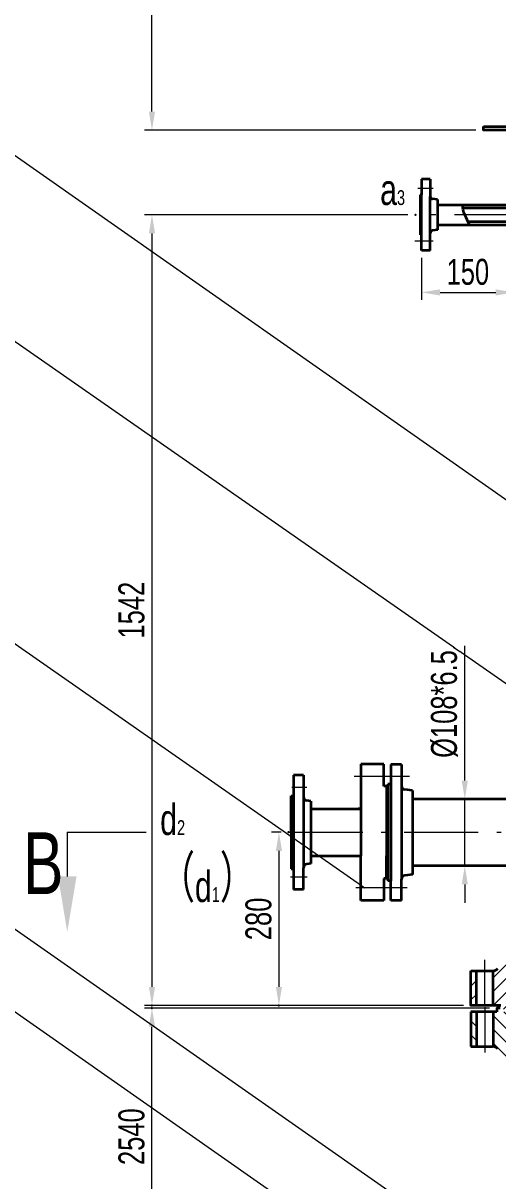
# Model space of a CAD drawing. Header units: millimetres. Extents: x 3739 to 16354, y -2005 to 15830.
# Drawn here: x 5534 to 6302, y 6823 to 8695 of the extents above; entities that cross this region are included whole.
import ezdxf

# ---------------------------------------------------------------- set-up
doc = ezdxf.new("R2010")
doc.units = ezdxf.units.MM
doc.header["$LTSCALE"] = 10
doc.linetypes.add('ACAD_ISO10W100', pattern=[18.7, 12, -3, 0.7, -3])
for name, color, linetype, lineweight in [('中心线', 1, 'ACAD_ISO10W100', 18), ('剖面线', 5, 'Continuous', 15), ('实线层', 2, 'Continuous', 35), ('标注', 7, 'Continuous', 18)]:
    doc.layers.add(name, color=color, linetype=linetype, lineweight=lineweight)
doc.styles.add('HGCAD', font='HGCAD.SHX', dxfattribs={"width": 0.75, "bigfont": 'HZTXT.SHX'})
doc.dimstyles.new('HGCAD$0', dxfattribs={"dimtxt": 3.5, "dimasz": 2.5, "dimexe": 1, "dimexo": 1, "dimgap": 1, "dimtad": 1, "dimdec": 1, "dimdsep": 46, "dimtxsty": 'HGCAD', "dimcen": 0, "dimclrd": 130, "dimclre": 130, "dimclrt": 3, "dimadec": 1, "dimazin": 0, "dimtfac": 0.714286, "dimtmove": 0, "dimatfit": 1, "dimfxl": 0, "dimtzin": 0, "dimlwd": -1, "dimlwe": -1, "dimarcsym": 0})

# ---------------------------------------------------------------- blocks, each defined once
blk = doc.blocks.new('*D113')
at = {"layer": 'Defpoints', "color": 0, "ltscale": 15}
for p in [(6178.7, 8328), (6328.7, 8260), (6328.7, 8260)]:
    blk.add_point(p, dxfattribs=at)
at = {"layer": '标注', "color": 130, "ltscale": 15}
for p, q in [((6178.7, 8316), (6178.7, 8248)), ((6208.7, 8260), (6298.7, 8260))]:
    blk.add_line(p, q, dxfattribs=at)
for points in [[(6208.7, 8265), (6208.7, 8255), (6178.7, 8260)], [(6298.7, 8265), (6298.7, 8255), (6328.7, 8260)]]:
    blk.add_solid(points, dxfattribs=at)
at = {"layer": '标注', "color": 3, "ltscale": 15, "insert": (6253.7, 8293), "char_height": 42, "attachment_point": 5, "style": 'HGCAD', "bg_fill": 3, "box_fill_scale": 1.1, "bg_fill_color": 256, "bg_fill_true_color": 13158600, "bg_fill_transparency": 357}
blk.add_mtext('150', dxfattribs=at)
blk = doc.blocks.new('*D116')
at = {"color": 0, "ltscale": 15}
for p in [(6220.1, 7440.6), (6248.7, 7440.6), (6220.1, 7332.6)]:
    blk.add_point(p, dxfattribs=at)
at = {"layer": '标注', "color": 130, "ltscale": 15}
for p, q in [((6248.7, 7470.6), (6248.7, 7688.2)), ((6232.1, 7440.6), (6260.7, 7440.6)), ((6248.7, 7332.6), (6248.7, 7440.6)), ((6232.1, 7332.6), (6260.7, 7332.6)), ((6248.7, 7302.6), (6248.7, 7272.6))]:
    blk.add_line(p, q, dxfattribs=at)
for points in [[(6243.7, 7470.6), (6253.7, 7470.6), (6248.7, 7440.6)], [(6243.7, 7302.6), (6253.7, 7302.6), (6248.7, 7332.6)]]:
    blk.add_solid(points, dxfattribs=at)
at = {"layer": '标注', "color": 3, "ltscale": 15, "insert": (6215.7, 7594.4), "char_height": 42, "attachment_point": 5, "rotation": 90, "style": 'HGCAD', "bg_fill": 3, "box_fill_scale": 1.1, "bg_fill_color": 256, "bg_fill_true_color": 13158600, "bg_fill_transparency": 1962}
blk.add_mtext('%%C108*6.5', dxfattribs=at)
blk = doc.blocks.new('*D117')
at = {"color": 0, "ltscale": 15}
for p in [(5963.4, 7386.9), (5947.9, 7106.9), (6258.7, 7106.9)]:
    blk.add_point(p, dxfattribs=at)
at = {"layer": '标注', "color": 130, "ltscale": 15}
for p, q in [((5951.4, 7386.9), (5935.9, 7386.9)), ((5947.9, 7356.9), (5947.9, 7136.9)), ((6246.7, 7106.9), (5935.9, 7106.9))]:
    blk.add_line(p, q, dxfattribs=at)
for points in [[(5942.9, 7356.9), (5952.9, 7356.9), (5947.9, 7386.9)], [(5942.9, 7136.9), (5952.9, 7136.9), (5947.9, 7106.9)]]:
    blk.add_solid(points, dxfattribs=at)
at = {"layer": '标注', "color": 3, "ltscale": 15, "insert": (5914.9, 7246.9), "char_height": 42, "attachment_point": 5, "rotation": 90, "style": 'HGCAD', "bg_fill": 3, "box_fill_scale": 1.1, "bg_fill_color": 256, "bg_fill_true_color": 13158600, "bg_fill_transparency": 1972}
blk.add_mtext('280', dxfattribs=at)
blk = doc.blocks.new('*D131')
at = {"color": 0, "ltscale": 15}
for p in [(5742.4, 7102.4), (6300.7, 7102.4), (6278.7, 6687)]:
    blk.add_point(p, dxfattribs=at)
at = {"layer": '标注', "color": 130, "ltscale": 15}
for p, q in [((6288.7, 7102.4), (5730.4, 7102.4)), ((5742.4, 6717), (5742.4, 7072.4)), ((6266.7, 6687), (5730.4, 6687))]:
    blk.add_line(p, q, dxfattribs=at)
for points in [[(5737.4, 7072.4), (5747.4, 7072.4), (5742.4, 7102.4)], [(5737.4, 6717), (5747.4, 6717), (5742.4, 6687)]]:
    blk.add_solid(points, dxfattribs=at)
at = {"layer": '标注', "color": 3, "ltscale": 15, "insert": (5709.4, 6894.7), "char_height": 42, "attachment_point": 5, "rotation": 90, "style": 'HGCAD', "bg_fill": 3, "box_fill_scale": 1.1, "bg_fill_color": 256, "bg_fill_true_color": 13158600, "bg_fill_transparency": 2122}
blk.add_mtext('2540', dxfattribs=at)
blk = doc.blocks.new('*D132')
at = {"color": 0, "ltscale": 15}
for p in [(6168.7, 8385.5), (5742.4, 7106.9), (5947.9, 7106.9)]:
    blk.add_point(p, dxfattribs=at)
at = {"layer": '标注', "color": 130, "ltscale": 15}
for p, q in [((6156.7, 8385.5), (5730.4, 8385.5)), ((5742.4, 8355.5), (5742.4, 7136.9)), ((5935.9, 7106.9), (5730.4, 7106.9))]:
    blk.add_line(p, q, dxfattribs=at)
for points in [[(5737.4, 8355.5), (5747.4, 8355.5), (5742.4, 8385.5)], [(5737.4, 7136.9), (5747.4, 7136.9), (5742.4, 7106.9)]]:
    blk.add_solid(points, dxfattribs=at)
at = {"layer": '标注', "color": 3, "ltscale": 15, "insert": (5709.4, 7746.2), "char_height": 42, "attachment_point": 5, "rotation": 90, "style": 'HGCAD', "bg_fill": 3, "box_fill_scale": 1.1, "bg_fill_color": 256, "bg_fill_true_color": 13158600, "bg_fill_transparency": 2137}
blk.add_mtext('1542', dxfattribs=at)
blk = doc.blocks.new('*D133')
at = {"color": 0, "ltscale": 15}
for p in [(5742.4, 9352.9), (6300.7, 9352.9), (6278.7, 8522.5)]:
    blk.add_point(p, dxfattribs=at)
at = {"layer": '标注', "color": 130, "ltscale": 15}
for p, q in [((6288.7, 9352.9), (5730.4, 9352.9)), ((5742.4, 8552.5), (5742.4, 9322.9)), ((6266.7, 8522.5), (5730.4, 8522.5))]:
    blk.add_line(p, q, dxfattribs=at)
for points in [[(5737.4, 9322.9), (5747.4, 9322.9), (5742.4, 9352.9)], [(5737.4, 8552.5), (5747.4, 8552.5), (5742.4, 8522.5)]]:
    blk.add_solid(points, dxfattribs=at)
at = {"layer": '标注', "color": 3, "ltscale": 15, "insert": (5709.4, 8937.7), "char_height": 42, "attachment_point": 5, "rotation": 90, "style": 'HGCAD', "bg_fill": 3, "box_fill_scale": 1.1, "bg_fill_color": 256, "bg_fill_true_color": 13158600, "bg_fill_transparency": 2152}
blk.add_mtext('2040', dxfattribs=at)

msp = doc.modelspace()

# ---------------------------------------------------------------- hatches: boundary and pattern name
at = {"layer": '剖面线', "ltscale": 15}
h = msp.add_hatch(dxfattribs=at)
h.set_pattern_fill('ANSI31', color=256, scale=5, style=0)
h.set_pattern_definition([(45, (3738.5, -2004.868), (-11.22532, 11.22532), [])])
h.paths.add_polyline_path([(6267.71, 7162.91), (6258.71, 7162.91), (6258.71, 7106.91), (6267.71, 7106.91)])
h.paths.add_polyline_path([(6338.71, 7226.91), (6322.71, 7226.91), (6322.71, 7201.47, -0.1453801), (6320.77, 7194.92), (6302.2, 7166.42, -0.1773161), (6294.71, 7162.95), (6294.71, 7106.91), (6307.21, 7106.91), (6307.21, 7100.91), (6338.71, 7100.91), (6338.71, 7106.91)])
h.paths.add_polyline_path([(7382.71, 7162.95, -0.1773161), (7375.23, 7166.42), (7356.66, 7194.92, -0.1453801), (7354.71, 7201.47), (7354.71, 7226.91), (7338.71, 7226.91), (7338.71, 7106.91), (7338.71, 7100.91), (7370.21, 7100.91), (7370.21, 7106.91), (7382.71, 7106.91)])
h.paths.add_polyline_path([(7418.71, 7162.91), (7409.71, 7162.91), (7409.71, 7106.91), (7418.71, 7106.91)])
h = msp.add_hatch(dxfattribs=at)
h.set_pattern_fill('ANSI31', color=256, scale=5, angle=90, style=0)
h.set_pattern_definition([(135, (3738.5, -2004.868), (-11.22532, -11.22532), [])])
h.paths.add_polyline_path([(6338.71, 7096.39), (6305.71, 7096.39), (6305.71, 7102.39), (6300.71, 7102.39), (6300.71, 7096.39), (6294.71, 7096.39), (6294.71, 7040.35, -0.1773161), (6302.2, 7036.87), (6320.77, 7008.38, -0.1453801), (6322.71, 7001.83), (6322.71, 6976.39), (6338.71, 6976.39)])
h.paths.add_polyline_path([(6267.71, 7096.39), (6258.71, 7096.39), (6258.71, 7040.39), (6267.71, 7040.39)])
h.paths.add_polyline_path([(7382.71, 7096.39), (7376.71, 7096.39), (7376.71, 7102.39), (7371.71, 7102.39), (7371.71, 7096.39), (7338.71, 7096.39), (7338.71, 6976.39), (7354.71, 6976.39), (7354.71, 7001.83, -0.1453801), (7356.66, 7008.38), (7375.23, 7036.87, -0.1773161), (7382.71, 7040.35)])
h.paths.add_polyline_path([(7418.71, 7096.39), (7409.71, 7096.39), (7409.71, 7040.39), (7418.71, 7040.39)])

# ---------------------------------------------------------------- linework, layer by layer
at = {"layer": '中心线', "color": 1, "linetype": 'ACAD_ISO10W100'}
for p, q in [((6197.71, 8428.02), (6172.86, 8428.02)), ((6351.77, 8385.52), (6168.68, 8385.52)), ((6197.71, 8343.02), (6168.01, 8343.02))]:
    msp.add_line(p, q, dxfattribs=at)
at = {"layer": '中心线', "ltscale": 5}
for p, q in [((6159.01, 7476.89), (6069.5, 7476.89)), ((6155.51, 7296.89), (6072.29, 7296.89))]:
    msp.add_line(p, q, dxfattribs=at)
at = {"layer": '中心线', "color": 1, "linetype": 'ACAD_ISO10W100', "ltscale": 5}
for p, q in [((5993.16, 7459.39), (5968.53, 7459.39)), ((5993.46, 7314.39), (5966.6, 7314.39))]:
    msp.add_line(p, q, dxfattribs=at)
at = {"layer": '中心线'}
for p, q in [((5963.42, 7386.89), (7196.71, 7386.89)), ((6281.21, 7106.91), (6281.21, 7180.48)), ((6281.21, 7104.29), (6281.21, 7030.72))]:
    msp.add_line(p, q, dxfattribs=at)
at = {"layer": '实线层'}
for p, q in [((6278.71, 8522.52), (6278.71, 8528.52)), ((6278.71, 8528.52), (6328.71, 8528.52)), ((6328.71, 8522.52), (6278.71, 8522.52)), ((6192.71, 8443.02), (6178.71, 8443.02)), ((6178.71, 8443.02), (6178.71, 8418.02)), ((6192.71, 8443.02), (6192.71, 8415.05)), ((6178.71, 8418.02), (6176.71, 8418.02)), ((6176.71, 8418.02), (6176.71, 8353.02)), ((6176.71, 8418.02), (6176.71, 8353.02)), ((6178.71, 8328.02), (6178.71, 8418.02)), ((6192.71, 8328.02), (6192.71, 8415.05)), ((6204.71, 8410.04), (6196.22, 8411.08)), ((6204.71, 8410.04), (6204.71, 8360.99)), ((6204.71, 8401.52), (6338.71, 8401.52)), ((6245.37, 8396.52), (6338.71, 8396.52)), ((6204.71, 8369.52), (6338.71, 8369.52)), ((6253.84, 8374.52), (6338.71, 8374.52)), ((6176.71, 8353.02), (6178.71, 8353.02)), ((6204.71, 8360.99), (6196.22, 8359.95)), ((6192.71, 8328.02), (6178.71, 8328.02)), ((6080.21, 7496.89), (6080.21, 7424.89)), ((6146.21, 7496.61), (6128.71, 7496.61)), ((6128.71, 7496.61), (6128.71, 7308.61)), ((6146.21, 7496.61), (6146.21, 7311.3)), ((6128.71, 7464.61), (6124.21, 7464.61)), ((6124.21, 7464.61), (6124.21, 7308.61)), ((6164.21, 7454.4), (6151.48, 7455.96)), ((6164.21, 7454.4), (6164.21, 7318.82)), ((6328.71, 7440.61), (6164.21, 7440.61)), ((6080.21, 7424.89), (6080.21, 7348.89)), ((6328.71, 7332.61), (6164.21, 7332.61)), ((6128.71, 7308.61), (6124.21, 7308.61)), ((6128.71, 7276.61), (6128.71, 7308.61)), ((6146.21, 7276.61), (6146.21, 7311.3)), ((6164.21, 7318.82), (6151.48, 7317.26)), ((6146.21, 7276.61), (6128.71, 7276.61)), ((6258.71, 7106.91), (6258.71, 7162.91)), ((6258.71, 7162.91), (6293.71, 7162.91)), ((6267.71, 7106.91), (6267.71, 7162.91)), ((6294.71, 7106.91), (6294.71, 7162.91)), ((6307.21, 7106.91), (6258.71, 7106.91)), ((6300.71, 7096.39), (6258.71, 7096.39)), ((6258.71, 7096.39), (6258.71, 7040.39)), ((6267.71, 7096.39), (6267.71, 7040.39)), ((6294.71, 7096.39), (6294.71, 7040.39)), ((6305.71, 7102.39), (6300.71, 7102.39)), ((6300.71, 7102.39), (6300.71, 7096.39)), ((6258.71, 7040.39), (6293.71, 7040.39))]:
    msp.add_line(p, q, dxfattribs=at)
at = {"layer": '实线层', "ltscale": 5}
for p, q in [((6117.71, 7496.89), (6080.21, 7496.89)), ((6117.71, 7461.39), (6117.71, 7496.89)), ((5987.71, 7479.39), (5971.71, 7479.39)), ((5971.71, 7479.39), (5971.71, 7294.39)), ((5987.71, 7479.39), (5987.71, 7329.58)), ((6122.21, 7461.39), (6117.71, 7461.39)), ((6122.21, 7461.39), (6122.21, 7348.89)), ((5967.71, 7386.89), (5967.71, 7445.89)), ((5967.71, 7445.89), (5971.71, 7445.89)), ((5999.71, 7437.42), (5992.97, 7438.24)), ((5999.71, 7437.42), (5999.71, 7336.36)), ((5999.71, 7424.89), (6080.21, 7424.89)), ((6080.21, 7424.89), (6076.21, 7424.89)), ((6122.21, 7429.89), (6122.21, 7424.89)), ((5967.71, 7386.89), (5967.71, 7327.89)), ((5999.71, 7348.89), (6080.21, 7348.89)), ((6080.21, 7276.89), (6080.21, 7348.89)), ((6122.21, 7343.89), (6122.21, 7348.89)), ((6122.21, 7312.39), (6122.21, 7343.89)), ((5967.71, 7327.89), (5971.71, 7327.89)), ((5987.71, 7294.39), (5987.71, 7329.58)), ((5999.71, 7336.36), (5992.97, 7335.54)), ((6122.21, 7312.39), (6117.71, 7312.39)), ((6117.71, 7312.39), (6117.71, 7276.89)), ((5987.71, 7294.39), (5971.71, 7294.39)), ((6117.71, 7276.89), (6080.21, 7276.89))]:
    msp.add_line(p, q, dxfattribs=at)
at = {"layer": '实线层'}
for centre, radius, start, end in [((6196.71, 8415.05), 4, 180, 262.99998), ((6196.71, 8355.98), 4, 97.00002, 180), ((6152.21, 7461.92), 6, 180, 262.99998), ((6152.21, 7311.3), 6, 97.00002, 180), ((6293.71, 7174.91), 12, 270, 315), ((6293.71, 7028.39), 12, 45, 90)]:
    msp.add_arc(centre, radius, start, end, dxfattribs=at)
at = {"layer": '实线层', "ltscale": 5}
for centre, start, end in [((5993.71, 7444.2), 180, 262.99998), ((5993.71, 7329.58), 97.00002, 180)]:
    msp.add_arc(centre, 6, start, end, dxfattribs=at)
at = {"layer": '实线层'}
msp.add_open_spline([(6256.16, 8369.52), (6253.77, 8374.61), (6249.14, 8384.78), (6244.52, 8396.21), (6245.35, 8401.52)], degree=3, knots=[12.4770043, 12.4770043, 12.4770043, 12.4770043, 29.6061369, 45.7233405, 45.7233405, 45.7233405, 45.7233405], dxfattribs=at)
at = {"layer": '标注', "color": 130, "ltscale": 15}
msp.add_line((5605.35, 7386.89), (5605.35, 7315.7), dxfattribs=at)
msp.add_solid([(5590.35, 7315.7), (5620.35, 7315.7), (5605.35, 7225.7)], dxfattribs=at)

# ---------------------------------------------------------------- texts
at = {"layer": '标注', "ltscale": 15, "attachment_point": 1, "style": 'HGCAD'}
for s, insert, char_height, width in [('a{\\H0.48x;3}', (6111.64, 8451.32), 50, 53.8522), ('{\\H0.66667x;d\\H0.48x;2}（{\\H0.66667x;d\\H0.48x;1}）', (5755.67, 7432.55), 75, 53.8522), ('\\pi-257.51,l300,t342.49;B', (5491.23, 7386.96), 100, 125.3736)]:
    msp.add_mtext(s, dxfattribs=dict(at, insert=insert, char_height=char_height, width=width))

# ---------------------------------------------------------------- next in the draw order: dimensions: what is measured, and where the dimension line sits
at = {"layer": '标注', "ltscale": 15}
for base, p1, p2, text, override, picture, middle in [((5742.38, 9352.91), (6278.71, 8522.52), (6300.71, 9352.91), '2040', {"dimscale": 12}, '*D133', (5709.38, 8937.71)), ((6248.66, 7440.61), (6220.13, 7332.61), (6220.13, 7440.61), '%%C108*6.5', {"dimscale": 12, "dimtdec": 1}, '*D116', (6215.66, 7594.39))]:
    dim = msp.add_linear_dim(base=base, p1=p1, p2=p2, angle=90, text=text, dimstyle='HGCAD$0', override=override, dxfattribs=at)
    dim.commit()
    dim.dimension.update_dxf_attribs({"geometry": picture, "text_midpoint": middle})
dim = msp.add_linear_dim(base=(6328.71, 8260.01), p1=(6178.71, 8328.02), p2=(6328.71, 8260.01), dimstyle='HGCAD$0', override={"dimscale": 12, "dimtdec": 1}, dxfattribs=at)
dim.commit()
dim.dimension.update_dxf_attribs({"geometry": '*D113', "text_midpoint": (6253.71, 8293.01)})

# ---------------------------------------------------------------- next in the draw order: dimensions: what is measured, and where the dimension line sits
dim = msp.add_linear_dim(base=(5947.92, 7106.91), p1=(5963.42, 7386.89), p2=(6258.71, 7106.91), angle=90, dimstyle='HGCAD$0', override={"dimscale": 12, "dimtdec": 1}, dxfattribs=at)
dim.commit()
dim.dimension.update_dxf_attribs({"geometry": '*D117', "text_midpoint": (5914.92, 7246.9)})

# ---------------------------------------------------------------- next in the draw order: dimensions: what is measured, and where the dimension line sits
dim = msp.add_linear_dim(base=(5742.38, 7102.39), p1=(6278.71, 6686.96), p2=(6300.71, 7102.39), angle=90, text='2540', dimstyle='HGCAD$0', override={"dimscale": 12}, dxfattribs=at)
dim.commit()
dim.dimension.update_dxf_attribs({"geometry": '*D131', "text_midpoint": (5709.38, 6894.67)})

# ---------------------------------------------------------------- next in the draw order: dimensions: what is measured, and where the dimension line sits
dim = msp.add_linear_dim(base=(5742.38, 7106.91), p1=(6168.68, 8385.52), p2=(5947.92, 7106.91), angle=90, text='1542', dimstyle='HGCAD$0', override={"dimscale": 12}, dxfattribs=at)
dim.commit()
dim.dimension.update_dxf_attribs({"geometry": '*D132', "text_midpoint": (5709.38, 7746.21)})

# ---------------------------------------------------------------- next in the draw order: linework, layer by layer
for p, q in [((6334.46, 7910.96), (5503.27, 8493.25)), ((6606.63, 7424.23), (5503.27, 8192.28)), ((6086.78, 7296.32), (5503.27, 7703.36)), ((6296.5, 6687.53), (5503.27, 7242.39)), ((6465.88, 6435.03), (5503.27, 7108.38))]:
    msp.add_line(p, q, dxfattribs=at)
at = {"layer": '标注', "color": 4, "ltscale": 15}
msp.add_line((5605.35, 7386.89), (5732.86, 7386.89), dxfattribs=at)

doc.saveas('drawing.dxf')
